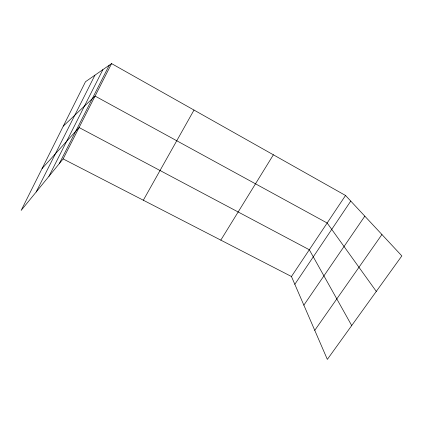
<?xml version="1.0" encoding="UTF-8"?>
<svg xmlns="http://www.w3.org/2000/svg" width="423" height="423" viewBox="0 0 423 423"><rect width="100%" height="100%" fill="white"/><g stroke="black" fill="none" stroke-linecap="round" stroke-linejoin="round"><path stroke-width="0.63" d="M36.172 191.979L94.932 75.172M48.925 176.333L102.858 69.668M59.294 163.606L109.24 65.232M63.127 158.911L111.582 63.603L345.533 195.474L401.85 255.904L327.339 359.397L291.452 276.515L63.127 158.911L21.15 210.405L85.488 81.734L111.582 63.603M143.334 200.222L194.004 110.065M220.811 240.132L273.374 154.802M291.452 276.515L345.533 195.474M294.826 284.304L350.757 201.078M303.857 305.163L364.816 216.164M314.76 330.347L381.927 234.527M42.078 168.55L79.08 127.529L309.313 249.75L351.709 325.546M63.302 126.102L95.069 96.079L327.159 223.006L376.296 291.399"/></g></svg>
